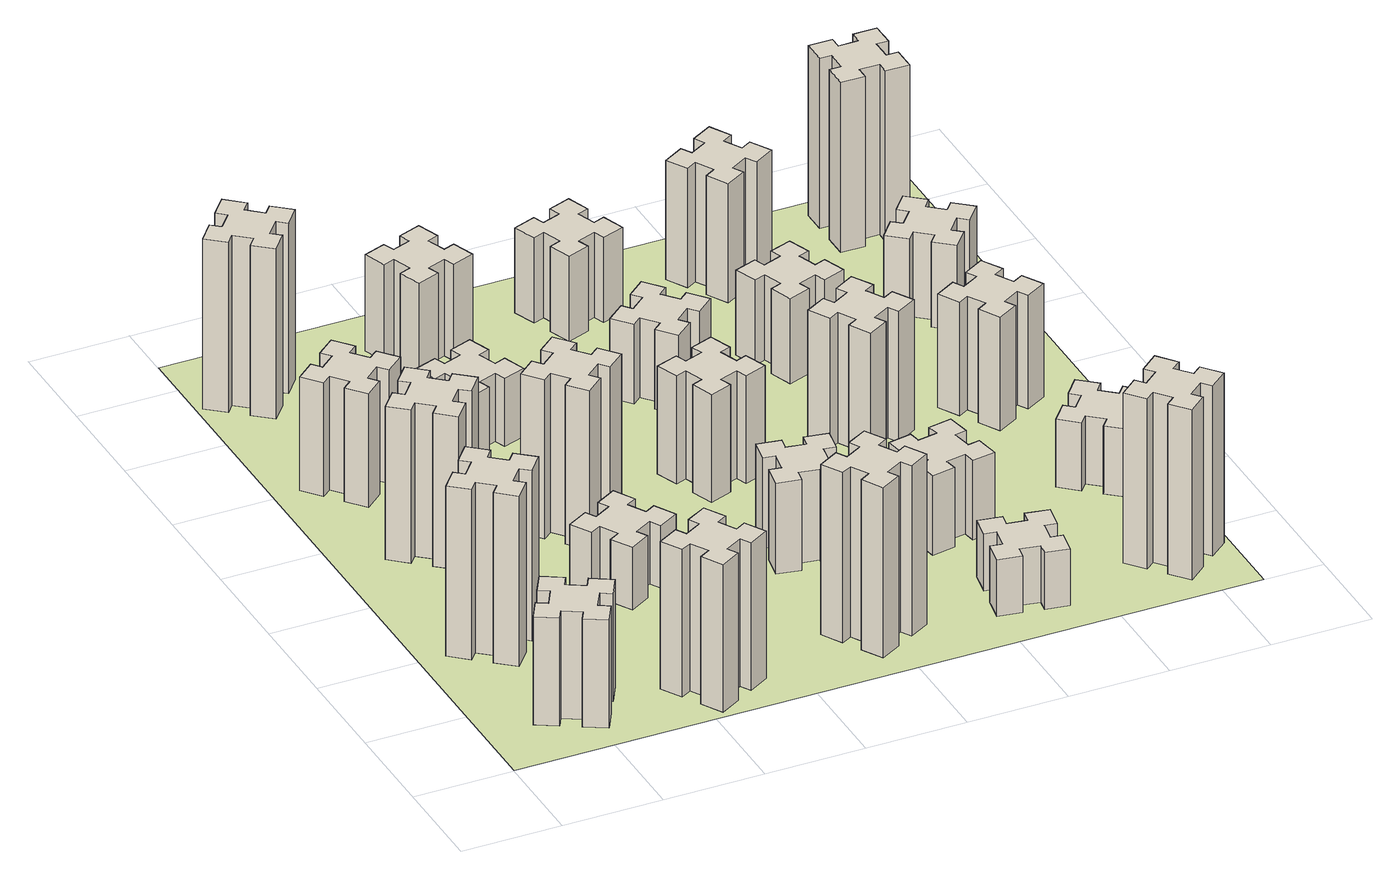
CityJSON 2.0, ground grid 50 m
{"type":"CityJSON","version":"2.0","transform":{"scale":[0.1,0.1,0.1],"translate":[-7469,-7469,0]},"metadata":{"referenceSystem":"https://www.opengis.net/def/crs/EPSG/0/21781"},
"CityObjects":{
"building1":{"type":"Building","attributes":{"class":"1000","function":"1000","usage":"1000","yearOfConstruction":2016,"roofType":"1000","measuredHeight":57,"storeysAboveGround":30,"storeysBelowGround":0},"geometry":[{"type":"Solid","lod":"1","boundaries":[[[[0,1,2,3,4,5,6,7,8,9,10,11,12,13,14,15,16,17,18,19]],[[17,16,20,21]],[[16,15,22,20]],[[15,14,23,22]],[[14,13,24,23]],[[13,12,25,24]],[[12,11,26,25]],[[11,10,27,26]],[[10,9,28,27]],[[9,8,29,28]],[[8,7,30,29]],[[7,6,31,30]],[[6,5,32,31]],[[5,4,33,32]],[[4,3,34,33]],[[3,2,35,34]],[[2,1,36,35]],[[1,0,37,36]],[[0,19,38,37]],[[19,18,39,38]],[[18,17,21,39]],[[24,25,26,27,28,29,30,31,32,33,34,35,36,37,38,39,21,20,22,23]]]]}]},
"building2":{"type":"Building","attributes":{"class":"1000","function":"1000","usage":"1000","yearOfConstruction":2016,"roofType":"1000","measuredHeight":90,"storeysAboveGround":30,"storeysBelowGround":0},"geometry":[{"type":"Solid","lod":"1","boundaries":[[[[40,41,42,43,44,45,46,47,48,49,50,51,52,53,54,55,56,57,58,59]],[[57,56,60,61]],[[56,55,62,60]],[[55,54,63,62]],[[54,53,64,63]],[[53,52,65,64]],[[52,51,66,65]],[[51,50,67,66]],[[50,49,68,67]],[[49,48,69,68]],[[48,47,70,69]],[[47,46,71,70]],[[46,45,72,71]],[[45,44,73,72]],[[44,43,74,73]],[[43,42,75,74]],[[42,41,76,75]],[[41,40,77,76]],[[40,59,78,77]],[[59,58,79,78]],[[58,57,61,79]],[[64,65,66,67,68,69,70,71,72,73,74,75,76,77,78,79,61,60,62,63]]]]}]},
"building3":{"type":"Building","attributes":{"class":"1000","function":"1000","usage":"1000","yearOfConstruction":2016,"roofType":"1000","measuredHeight":81,"storeysAboveGround":30,"storeysBelowGround":0},"geometry":[{"type":"Solid","lod":"1","boundaries":[[[[80,81,82,83,84,85,86,87,88,89,90,91,92,93,94,95,96,97,98,99]],[[97,96,100,101]],[[96,95,102,100]],[[95,94,103,102]],[[94,93,104,103]],[[93,92,105,104]],[[92,91,106,105]],[[91,90,107,106]],[[90,89,108,107]],[[89,88,109,108]],[[88,87,110,109]],[[87,86,111,110]],[[86,85,112,111]],[[85,84,113,112]],[[84,83,114,113]],[[83,82,115,114]],[[82,81,116,115]],[[81,80,117,116]],[[80,99,118,117]],[[99,98,119,118]],[[98,97,101,119]],[[104,105,106,107,108,109,110,111,112,113,114,115,116,117,118,119,101,100,102,103]]]]}]},
"building4":{"type":"Building","attributes":{"class":"1000","function":"1000","usage":"1000","yearOfConstruction":2016,"roofType":"1000","measuredHeight":60,"storeysAboveGround":30,"storeysBelowGround":0},"geometry":[{"type":"Solid","lod":"1","boundaries":[[[[120,121,122,123,124,125,126,127,128,129,130,131,132,133,134,135,136,137,138,139]],[[137,136,140,141]],[[136,135,142,140]],[[135,134,143,142]],[[134,133,144,143]],[[133,132,145,144]],[[132,131,146,145]],[[131,130,147,146]],[[130,129,148,147]],[[129,128,149,148]],[[128,127,150,149]],[[127,126,151,150]],[[126,125,152,151]],[[125,124,153,152]],[[124,123,154,153]],[[123,122,155,154]],[[122,121,156,155]],[[121,120,157,156]],[[120,139,158,157]],[[139,138,159,158]],[[138,137,141,159]],[[144,145,146,147,148,149,150,151,152,153,154,155,156,157,158,159,141,140,142,143]]]]}]},
"building5":{"type":"Building","attributes":{"class":"1000","function":"1000","usage":"1000","yearOfConstruction":2016,"roofType":"1000","measuredHeight":78,"storeysAboveGround":30,"storeysBelowGround":0},"geometry":[{"type":"Solid","lod":"1","boundaries":[[[[160,161,162,163,164,165,166,167,168,169,170,171,172,173,174,175,176,177,178,179]],[[177,176,180,181]],[[176,175,182,180]],[[175,174,183,182]],[[174,173,184,183]],[[173,172,185,184]],[[172,171,186,185]],[[171,170,187,186]],[[170,169,188,187]],[[169,168,189,188]],[[168,167,190,189]],[[167,166,191,190]],[[166,165,192,191]],[[165,164,193,192]],[[164,163,194,193]],[[163,162,195,194]],[[162,161,196,195]],[[161,160,197,196]],[[160,179,198,197]],[[179,178,199,198]],[[178,177,181,199]],[[184,185,186,187,188,189,190,191,192,193,194,195,196,197,198,199,181,180,182,183]]]]}]},
"building6":{"type":"Building","attributes":{"class":"1000","function":"1000","usage":"1000","yearOfConstruction":2016,"roofType":"1000","measuredHeight":90,"storeysAboveGround":30,"storeysBelowGround":0},"geometry":[{"type":"Solid","lod":"1","boundaries":[[[[200,201,202,203,204,205,206,207,208,209,210,211,212,213,214,215,216,217,218,219]],[[217,216,220,221]],[[216,215,222,220]],[[215,214,223,222]],[[214,213,224,223]],[[213,212,225,224]],[[212,211,226,225]],[[211,210,227,226]],[[210,209,228,227]],[[209,208,229,228]],[[208,207,230,229]],[[207,206,231,230]],[[206,205,232,231]],[[205,204,233,232]],[[204,203,234,233]],[[203,202,235,234]],[[202,201,236,235]],[[201,200,237,236]],[[200,219,238,237]],[[219,218,239,238]],[[218,217,221,239]],[[224,225,226,227,228,229,230,231,232,233,234,235,236,237,238,239,221,220,222,223]]]]}]},
"building7":{"type":"Building","attributes":{"class":"1000","function":"1000","usage":"1000","yearOfConstruction":2016,"roofType":"1000","measuredHeight":33,"storeysAboveGround":30,"storeysBelowGround":0},"geometry":[{"type":"Solid","lod":"1","boundaries":[[[[240,241,242,243,244,245,246,247,248,249,250,251,252,253,254,255,256,257,258,259]],[[257,256,260,261]],[[256,255,262,260]],[[255,254,263,262]],[[254,253,264,263]],[[253,252,265,264]],[[252,251,266,265]],[[251,250,267,266]],[[250,249,268,267]],[[249,248,269,268]],[[248,247,270,269]],[[247,246,271,270]],[[246,245,272,271]],[[245,244,273,272]],[[244,243,274,273]],[[243,242,275,274]],[[242,241,276,275]],[[241,240,277,276]],[[240,259,278,277]],[[259,258,279,278]],[[258,257,261,279]],[[264,265,266,267,268,269,270,271,272,273,274,275,276,277,278,279,261,260,262,263]]]]}]},
"building8":{"type":"Building","attributes":{"class":"1000","function":"1000","usage":"1000","yearOfConstruction":2016,"roofType":"1000","measuredHeight":84,"storeysAboveGround":30,"storeysBelowGround":0},"geometry":[{"type":"Solid","lod":"1","boundaries":[[[[280,281,282,283,284,285,286,287,288,289,290,291,292,293,294,295,296,297,298,299]],[[297,296,300,301]],[[296,295,302,300]],[[295,294,303,302]],[[294,293,304,303]],[[293,292,305,304]],[[292,291,306,305]],[[291,290,307,306]],[[290,289,308,307]],[[289,288,309,308]],[[288,287,310,309]],[[287,286,311,310]],[[286,285,312,311]],[[285,284,313,312]],[[284,283,314,313]],[[283,282,315,314]],[[282,281,316,315]],[[281,280,317,316]],[[280,299,318,317]],[[299,298,319,318]],[[298,297,301,319]],[[304,305,306,307,308,309,310,311,312,313,314,315,316,317,318,319,301,300,302,303]]]]}]},
"building9":{"type":"Building","attributes":{"class":"1000","function":"1000","usage":"1000","yearOfConstruction":2016,"roofType":"1000","measuredHeight":36,"storeysAboveGround":30,"storeysBelowGround":0},"geometry":[{"type":"Solid","lod":"1","boundaries":[[[[320,321,322,323,324,325,326,327,328,329,330,331,332,333,334,335,336,337,338,339]],[[337,336,340,341]],[[336,335,342,340]],[[335,334,343,342]],[[334,333,344,343]],[[333,332,345,344]],[[332,331,346,345]],[[331,330,347,346]],[[330,329,348,347]],[[329,328,349,348]],[[328,327,350,349]],[[327,326,351,350]],[[326,325,352,351]],[[325,324,353,352]],[[324,323,354,353]],[[323,322,355,354]],[[322,321,356,355]],[[321,320,357,356]],[[320,339,358,357]],[[339,338,359,358]],[[338,337,341,359]],[[344,345,346,347,348,349,350,351,352,353,354,355,356,357,358,359,341,340,342,343]]]]}]},
"building10":{"type":"Building","attributes":{"class":"1000","function":"1000","usage":"1000","yearOfConstruction":2016,"roofType":"1000","measuredHeight":90,"storeysAboveGround":30,"storeysBelowGround":0},"geometry":[{"type":"Solid","lod":"1","boundaries":[[[[360,361,362,363,364,365,366,367,368,369,370,371,372,373,374,375,376,377,378,379]],[[377,376,380,381]],[[376,375,382,380]],[[375,374,383,382]],[[374,373,384,383]],[[373,372,385,384]],[[372,371,386,385]],[[371,370,387,386]],[[370,369,388,387]],[[369,368,389,388]],[[368,367,390,389]],[[367,366,391,390]],[[366,365,392,391]],[[365,364,393,392]],[[364,363,394,393]],[[363,362,395,394]],[[362,361,396,395]],[[361,360,397,396]],[[360,379,398,397]],[[379,378,399,398]],[[378,377,381,399]],[[384,385,386,387,388,389,390,391,392,393,394,395,396,397,398,399,381,380,382,383]]]]}]},
"building11":{"type":"Building","attributes":{"class":"1000","function":"1000","usage":"1000","yearOfConstruction":2016,"roofType":"1000","measuredHeight":51,"storeysAboveGround":30,"storeysBelowGround":0},"geometry":[{"type":"Solid","lod":"1","boundaries":[[[[400,401,402,403,404,405,406,407,408,409,410,411,412,413,414,415,416,417,418,419]],[[417,416,420,421]],[[416,415,422,420]],[[415,414,423,422]],[[414,413,424,423]],[[413,412,425,424]],[[412,411,426,425]],[[411,410,427,426]],[[410,409,428,427]],[[409,408,429,428]],[[408,407,430,429]],[[407,406,431,430]],[[406,405,432,431]],[[405,404,433,432]],[[404,403,434,433]],[[403,402,435,434]],[[402,401,436,435]],[[401,400,437,436]],[[400,419,438,437]],[[419,418,439,438]],[[418,417,421,439]],[[424,425,426,427,428,429,430,431,432,433,434,435,436,437,438,439,421,420,422,423]]]]}]},
"building12":{"type":"Building","attributes":{"class":"1000","function":"1000","usage":"1000","yearOfConstruction":2016,"roofType":"1000","measuredHeight":48,"storeysAboveGround":30,"storeysBelowGround":0},"geometry":[{"type":"Solid","lod":"1","boundaries":[[[[440,441,442,443,444,445,446,447,448,449,450,451,452,453,454,455,456,457,458,459]],[[457,456,460,461]],[[456,455,462,460]],[[455,454,463,462]],[[454,453,464,463]],[[453,452,465,464]],[[452,451,466,465]],[[451,450,467,466]],[[450,449,468,467]],[[449,448,469,468]],[[448,447,470,469]],[[447,446,471,470]],[[446,445,472,471]],[[445,444,473,472]],[[444,443,474,473]],[[443,442,475,474]],[[442,441,476,475]],[[441,440,477,476]],[[440,459,478,477]],[[459,458,479,478]],[[458,457,461,479]],[[464,465,466,467,468,469,470,471,472,473,474,475,476,477,478,479,461,460,462,463]]]]}]},
"building13":{"type":"Building","attributes":{"class":"1000","function":"1000","usage":"1000","yearOfConstruction":2016,"roofType":"1000","measuredHeight":57,"storeysAboveGround":30,"storeysBelowGround":0},"geometry":[{"type":"Solid","lod":"1","boundaries":[[[[480,481,482,483,484,485,486,487,488,489,490,491,492,493,494,495,496,497,498,499]],[[497,496,500,501]],[[496,495,502,500]],[[495,494,503,502]],[[494,493,504,503]],[[493,492,505,504]],[[492,491,506,505]],[[491,490,507,506]],[[490,489,508,507]],[[489,488,509,508]],[[488,487,510,509]],[[487,486,511,510]],[[486,485,512,511]],[[485,484,513,512]],[[484,483,514,513]],[[483,482,515,514]],[[482,481,516,515]],[[481,480,517,516]],[[480,499,518,517]],[[499,498,519,518]],[[498,497,501,519]],[[504,505,506,507,508,509,510,511,512,513,514,515,516,517,518,519,501,500,502,503]]]]}]},
"building14":{"type":"Building","attributes":{"class":"1000","function":"1000","usage":"1000","yearOfConstruction":2016,"roofType":"1000","measuredHeight":42,"storeysAboveGround":30,"storeysBelowGround":0},"geometry":[{"type":"Solid","lod":"1","boundaries":[[[[520,521,522,523,524,525,526,527,528,529,530,531,532,533,534,535,536,537,538,539]],[[537,536,540,541]],[[536,535,542,540]],[[535,534,543,542]],[[534,533,544,543]],[[533,532,545,544]],[[532,531,546,545]],[[531,530,547,546]],[[530,529,548,547]],[[529,528,549,548]],[[528,527,550,549]],[[527,526,551,550]],[[526,525,552,551]],[[525,524,553,552]],[[524,523,554,553]],[[523,522,555,554]],[[522,521,556,555]],[[521,520,557,556]],[[520,539,558,557]],[[539,538,559,558]],[[538,537,541,559]],[[544,545,546,547,548,549,550,551,552,553,554,555,556,557,558,559,541,540,542,543]]]]}]},
"building15":{"type":"Building","attributes":{"class":"1000","function":"1000","usage":"1000","yearOfConstruction":2016,"roofType":"1000","measuredHeight":30,"storeysAboveGround":30,"storeysBelowGround":0},"geometry":[{"type":"Solid","lod":"1","boundaries":[[[[560,561,562,563,564,565,566,567,568,569,570,571,572,573,574,575,576,577,578,579]],[[577,576,580,581]],[[576,575,582,580]],[[575,574,583,582]],[[574,573,584,583]],[[573,572,585,584]],[[572,571,586,585]],[[571,570,587,586]],[[570,569,588,587]],[[569,568,589,588]],[[568,567,590,589]],[[567,566,591,590]],[[566,565,592,591]],[[565,564,593,592]],[[564,563,594,593]],[[563,562,595,594]],[[562,561,596,595]],[[561,560,597,596]],[[560,579,598,597]],[[579,578,599,598]],[[578,577,581,599]],[[584,585,586,587,588,589,590,591,592,593,594,595,596,597,598,599,581,580,582,583]]]]}]},
"building16":{"type":"Building","attributes":{"class":"1000","function":"1000","usage":"1000","yearOfConstruction":2016,"roofType":"1000","measuredHeight":45,"storeysAboveGround":30,"storeysBelowGround":0},"geometry":[{"type":"Solid","lod":"1","boundaries":[[[[600,601,602,603,604,605,606,607,608,609,610,611,612,613,614,615,616,617,618,619]],[[617,616,620,621]],[[616,615,622,620]],[[615,614,623,622]],[[614,613,624,623]],[[613,612,625,624]],[[612,611,626,625]],[[611,610,627,626]],[[610,609,628,627]],[[609,608,629,628]],[[608,607,630,629]],[[607,606,631,630]],[[606,605,632,631]],[[605,604,633,632]],[[604,603,634,633]],[[603,602,635,634]],[[602,601,636,635]],[[601,600,637,636]],[[600,619,638,637]],[[619,618,639,638]],[[618,617,621,639]],[[624,625,626,627,628,629,630,631,632,633,634,635,636,637,638,639,621,620,622,623]]]]}]},
"building17":{"type":"Building","attributes":{"class":"1000","function":"1000","usage":"1000","yearOfConstruction":2016,"roofType":"1000","measuredHeight":42,"storeysAboveGround":30,"storeysBelowGround":0},"geometry":[{"type":"Solid","lod":"1","boundaries":[[[[640,641,642,643,644,645,646,647,648,649,650,651,652,653,654,655,656,657,658,659]],[[657,656,660,661]],[[656,655,662,660]],[[655,654,663,662]],[[654,653,664,663]],[[653,652,665,664]],[[652,651,666,665]],[[651,650,667,666]],[[650,649,668,667]],[[649,648,669,668]],[[648,647,670,669]],[[647,646,671,670]],[[646,645,672,671]],[[645,644,673,672]],[[644,643,674,673]],[[643,642,675,674]],[[642,641,676,675]],[[641,640,677,676]],[[640,659,678,677]],[[659,658,679,678]],[[658,657,661,679]],[[664,665,666,667,668,669,670,671,672,673,674,675,676,677,678,679,661,660,662,663]]]]}]},
"building18":{"type":"Building","attributes":{"class":"1000","function":"1000","usage":"1000","yearOfConstruction":2016,"roofType":"1000","measuredHeight":69,"storeysAboveGround":30,"storeysBelowGround":0},"geometry":[{"type":"Solid","lod":"1","boundaries":[[[[680,681,682,683,684,685,686,687,688,689,690,691,692,693,694,695,696,697,698,699]],[[697,696,700,701]],[[696,695,702,700]],[[695,694,703,702]],[[694,693,704,703]],[[693,692,705,704]],[[692,691,706,705]],[[691,690,707,706]],[[690,689,708,707]],[[689,688,709,708]],[[688,687,710,709]],[[687,686,711,710]],[[686,685,712,711]],[[685,684,713,712]],[[684,683,714,713]],[[683,682,715,714]],[[682,681,716,715]],[[681,680,717,716]],[[680,699,718,717]],[[699,698,719,718]],[[698,697,701,719]],[[704,705,706,707,708,709,710,711,712,713,714,715,716,717,718,719,701,700,702,703]]]]}]},
"building19":{"type":"Building","attributes":{"class":"1000","function":"1000","usage":"1000","yearOfConstruction":2016,"roofType":"1000","measuredHeight":45,"storeysAboveGround":30,"storeysBelowGround":0},"geometry":[{"type":"Solid","lod":"1","boundaries":[[[[720,721,722,723,724,725,726,727,728,729,730,731,732,733,734,735,736,737,738,739]],[[737,736,740,741]],[[736,735,742,740]],[[735,734,743,742]],[[734,733,744,743]],[[733,732,745,744]],[[732,731,746,745]],[[731,730,747,746]],[[730,729,748,747]],[[729,728,749,748]],[[728,727,750,749]],[[727,726,751,750]],[[726,725,752,751]],[[725,724,753,752]],[[724,723,754,753]],[[723,722,755,754]],[[722,721,756,755]],[[721,720,757,756]],[[720,739,758,757]],[[739,738,759,758]],[[738,737,741,759]],[[744,745,746,747,748,749,750,751,752,753,754,755,756,757,758,759,741,740,742,743]]]]}]},
"building20":{"type":"Building","attributes":{"class":"1000","function":"1000","usage":"1000","yearOfConstruction":2016,"roofType":"1000","measuredHeight":90,"storeysAboveGround":30,"storeysBelowGround":0},"geometry":[{"type":"Solid","lod":"1","boundaries":[[[[760,761,762,763,764,765,766,767,768,769,770,771,772,773,774,775,776,777,778,779]],[[777,776,780,781]],[[776,775,782,780]],[[775,774,783,782]],[[774,773,784,783]],[[773,772,785,784]],[[772,771,786,785]],[[771,770,787,786]],[[770,769,788,787]],[[769,768,789,788]],[[768,767,790,789]],[[767,766,791,790]],[[766,765,792,791]],[[765,764,793,792]],[[764,763,794,793]],[[763,762,795,794]],[[762,761,796,795]],[[761,760,797,796]],[[760,779,798,797]],[[779,778,799,798]],[[778,777,781,799]],[[784,785,786,787,788,789,790,791,792,793,794,795,796,797,798,799,781,780,782,783]]]]}]},
"building21":{"type":"Building","attributes":{"class":"1000","function":"1000","usage":"1000","yearOfConstruction":2016,"roofType":"1000","measuredHeight":63,"storeysAboveGround":30,"storeysBelowGround":0},"geometry":[{"type":"Solid","lod":"1","boundaries":[[[[800,801,802,803,804,805,806,807,808,809,810,811,812,813,814,815,816,817,818,819]],[[817,816,820,821]],[[816,815,822,820]],[[815,814,823,822]],[[814,813,824,823]],[[813,812,825,824]],[[812,811,826,825]],[[811,810,827,826]],[[810,809,828,827]],[[809,808,829,828]],[[808,807,830,829]],[[807,806,831,830]],[[806,805,832,831]],[[805,804,833,832]],[[804,803,834,833]],[[803,802,835,834]],[[802,801,836,835]],[[801,800,837,836]],[[800,819,838,837]],[[819,818,839,838]],[[818,817,821,839]],[[824,825,826,827,828,829,830,831,832,833,834,835,836,837,838,839,821,820,822,823]]]]}]},
"building22":{"type":"Building","attributes":{"class":"1000","function":"1000","usage":"1000","yearOfConstruction":2016,"roofType":"1000","measuredHeight":36,"storeysAboveGround":30,"storeysBelowGround":0},"geometry":[{"type":"Solid","lod":"1","boundaries":[[[[840,841,842,843,844,845,846,847,848,849,850,851,852,853,854,855,856,857,858,859]],[[857,856,860,861]],[[856,855,862,860]],[[855,854,863,862]],[[854,853,864,863]],[[853,852,865,864]],[[852,851,866,865]],[[851,850,867,866]],[[850,849,868,867]],[[849,848,869,868]],[[848,847,870,869]],[[847,846,871,870]],[[846,845,872,871]],[[845,844,873,872]],[[844,843,874,873]],[[843,842,875,874]],[[842,841,876,875]],[[841,840,877,876]],[[840,859,878,877]],[[859,858,879,878]],[[858,857,861,879]],[[864,865,866,867,868,869,870,871,872,873,874,875,876,877,878,879,861,860,862,863]]]]}]},
"building23":{"type":"Building","attributes":{"class":"1000","function":"1000","usage":"1000","yearOfConstruction":2016,"roofType":"1000","measuredHeight":60,"storeysAboveGround":30,"storeysBelowGround":0},"geometry":[{"type":"Solid","lod":"1","boundaries":[[[[880,881,882,883,884,885,886,887,888,889,890,891,892,893,894,895,896,897,898,899]],[[897,896,900,901]],[[896,895,902,900]],[[895,894,903,902]],[[894,893,904,903]],[[893,892,905,904]],[[892,891,906,905]],[[891,890,907,906]],[[890,889,908,907]],[[889,888,909,908]],[[888,887,910,909]],[[887,886,911,910]],[[886,885,912,911]],[[885,884,913,912]],[[884,883,914,913]],[[883,882,915,914]],[[882,881,916,915]],[[881,880,917,916]],[[880,899,918,917]],[[899,898,919,918]],[[898,897,901,919]],[[904,905,906,907,908,909,910,911,912,913,914,915,916,917,918,919,901,900,902,903]]]]}]},
"building24":{"type":"Building","attributes":{"class":"1000","function":"1000","usage":"1000","yearOfConstruction":2016,"roofType":"1000","measuredHeight":45,"storeysAboveGround":30,"storeysBelowGround":0},"geometry":[{"type":"Solid","lod":"1","boundaries":[[[[920,921,922,923,924,925,926,927,928,929,930,931,932,933,934,935,936,937,938,939]],[[937,936,940,941]],[[936,935,942,940]],[[935,934,943,942]],[[934,933,944,943]],[[933,932,945,944]],[[932,931,946,945]],[[931,930,947,946]],[[930,929,948,947]],[[929,928,949,948]],[[928,927,950,949]],[[927,926,951,950]],[[926,925,952,951]],[[925,924,953,952]],[[924,923,954,953]],[[923,922,955,954]],[[922,921,956,955]],[[921,920,957,956]],[[920,939,958,957]],[[939,938,959,958]],[[938,937,941,959]],[[944,945,946,947,948,949,950,951,952,953,954,955,956,957,958,959,941,940,942,943]]]]}]},
"building25":{"type":"Building","attributes":{"class":"1000","function":"1000","usage":"1000","yearOfConstruction":2016,"roofType":"1000","measuredHeight":90,"storeysAboveGround":30,"storeysBelowGround":0},"geometry":[{"type":"Solid","lod":"1","boundaries":[[[[960,961,962,963,964,965,966,967,968,969,970,971,972,973,974,975,976,977,978,979]],[[977,976,980,981]],[[976,975,982,980]],[[975,974,983,982]],[[974,973,984,983]],[[973,972,985,984]],[[972,971,986,985]],[[971,970,987,986]],[[970,969,988,987]],[[969,968,989,988]],[[968,967,990,989]],[[967,966,991,990]],[[966,965,992,991]],[[965,964,993,992]],[[964,963,994,993]],[[963,962,995,994]],[[962,961,996,995]],[[961,960,997,996]],[[960,979,998,997]],[[979,978,999,998]],[[978,977,981,999]],[[984,985,986,987,988,989,990,991,992,993,994,995,996,997,998,999,981,980,982,983]]]]}]},
"landuse1":{"type":"LandUse","attributes":{"name":"plot1","function":"1010"},"geometry":[{"type":"MultiSurface","lod":"1","boundaries":[[[1000,1001,1002,1003]]]}]}
},
"vertices":[
[405,474,0],[355,387,0],[303,417,0],[243,313,0],[347,253,0],[377,305,0],[464,255,0],[434,203,0],[538,143,0],[598,247,0],[546,277,0],[596,364,0],[648,334,0],[708,438,0],[604,498,0],[574,446,0],[487,496,0],[517,548,0],[413,608,0],[353,504,0],[487,496,570],[517,548,570],[574,446,570],[604,498,570],[708,438,570],[648,334,570],[596,364,570],[546,277,570],[598,247,570],[538,143,570],[434,203,570],[464,255,570],[377,305,570],[347,253,570],[243,313,570],[303,417,570],[355,387,570],[405,474,570],[353,504,570],[413,608,570],
[484,1067,0],[408,1132,0],[446,1178,0],[354,1255,0],[277,1163,0],[323,1124,0],[259,1048,0],[213,1086,0],[136,994,0],[228,917,0],[266,963,0],[343,899,0],[304,853,0],[396,776,0],[473,868,0],[427,906,0],[492,983,0],[538,944,0],[615,1036,0],[523,1113,0],[492,983,900],[538,944,900],[427,906,900],[473,868,900],[396,776,900],[304,853,900],[343,899,900],[266,963,900],[228,917,900],[136,994,900],[213,1086,900],[259,1048,900],[323,1124,900],[277,1163,900],[354,1255,900],[446,1178,900],[408,1132,900],[484,1067,900],[523,1113,900],[615,1036,900],
[584,1907,0],[508,1972,0],[546,2018,0],[454,2095,0],[377,2003,0],[423,1964,0],[359,1888,0],[313,1926,0],[236,1834,0],[328,1757,0],[366,1803,0],[443,1739,0],[404,1693,0],[496,1616,0],[573,1708,0],[527,1746,0],[592,1823,0],[638,1784,0],[715,1876,0],[623,1953,0],[592,1823,810],[638,1784,810],[527,1746,810],[573,1708,810],[496,1616,810],[404,1693,810],[443,1739,810],[366,1803,810],[328,1757,810],[236,1834,810],[313,1926,810],[359,1888,810],[423,1964,810],[377,2003,810],[454,2095,810],[546,2018,810],[508,1972,810],[584,1907,810],[623,1953,810],[715,1876,810],
[492,2528,0],[427,2604,0],[473,2643,0],[396,2735,0],[304,2658,0],[343,2612,0],[266,2547,0],[228,2593,0],[136,2516,0],[213,2424,0],[259,2463,0],[323,2386,0],[277,2348,0],[354,2256,0],[446,2333,0],[408,2379,0],[484,2443,0],[523,2397,0],[615,2474,0],[538,2566,0],[484,2443,600],[523,2397,600],[408,2379,600],[446,2333,600],[354,2256,600],[277,2348,600],[323,2386,600],[259,2463,600],[213,2424,600],[136,2516,600],[228,2593,600],[266,2547,600],[343,2612,600],[304,2658,600],[396,2735,600],[473,2643,600],[427,2604,600],[492,2528,600],[538,2566,600],[615,2474,600],
[1127,155,0],[1214,205,0],[1244,153,0],[1348,213,0],[1288,317,0],[1236,287,0],[1186,374,0],[1238,404,0],[1178,508,0],[1074,448,0],[1104,396,0],[1017,346,0],[987,398,0],[883,338,0],[943,234,0],[995,264,0],[1045,177,0],[993,147,0],[1053,43,0],[1157,103,0],[1045,177,780],[993,147,780],[995,264,780],[943,234,780],[883,338,780],[987,398,780],[1017,346,780],[1104,396,780],[1074,448,780],[1178,508,780],[1238,404,780],[1186,374,780],[1236,287,780],[1288,317,780],[1348,213,780],[1244,153,780],[1214,205,780],[1127,155,780],[1157,103,780],[1053,43,780],
[384,3387,0],[308,3452,0],[346,3498,0],[254,3575,0],[177,3483,0],[223,3444,0],[159,3368,0],[113,3406,0],[36,3314,0],[128,3237,0],[166,3283,0],[243,3219,0],[204,3173,0],[296,3096,0],[373,3188,0],[327,3226,0],[392,3303,0],[438,3264,0],[515,3356,0],[423,3433,0],[392,3303,900],[438,3264,900],[327,3226,900],[373,3188,900],[296,3096,900],[204,3173,900],[243,3219,900],[166,3283,900],[128,3237,900],[36,3314,900],[113,3406,900],[159,3368,900],[223,3444,900],[177,3483,900],[254,3575,900],[346,3498,900],[308,3452,900],[384,3387,900],[423,3433,900],[515,3356,900],
[1127,1095,0],[1214,1145,0],[1244,1093,0],[1348,1153,0],[1288,1257,0],[1236,1227,0],[1186,1314,0],[1238,1344,0],[1178,1448,0],[1074,1388,0],[1104,1336,0],[1017,1286,0],[987,1338,0],[883,1278,0],[943,1174,0],[995,1204,0],[1045,1117,0],[993,1087,0],[1053,983,0],[1157,1043,0],[1045,1117,330],[993,1087,330],[995,1204,330],[943,1174,330],[883,1278,330],[987,1338,330],[1017,1286,330],[1104,1336,330],[1074,1388,330],[1178,1448,330],[1238,1344,330],[1186,1314,330],[1236,1227,330],[1288,1257,330],[1348,1153,330],[1244,1093,330],[1214,1145,330],[1127,1095,330],[1157,1043,330],[1053,983,330],
[999,1723,0],[1063,1646,0],[1017,1608,0],[1094,1516,0],[1186,1593,0],[1148,1639,0],[1224,1703,0],[1263,1657,0],[1355,1734,0],[1278,1826,0],[1232,1788,0],[1167,1864,0],[1213,1903,0],[1136,1995,0],[1044,1918,0],[1083,1872,0],[1006,1807,0],[968,1853,0],[876,1776,0],[953,1684,0],[1006,1807,840],[968,1853,840],[1083,1872,840],[1044,1918,840],[1136,1995,840],[1213,1903,840],[1167,1864,840],[1232,1788,840],[1278,1826,840],[1355,1734,840],[1263,1657,840],[1224,1703,840],[1148,1639,840],[1186,1593,840],[1094,1516,840],[1017,1608,840],[1063,1646,840],[999,1723,840],[953,1684,840],[876,1776,840],
[1025,2716,0],[931,2682,0],[910,2738,0],[797,2697,0],[839,2584,0],[895,2605,0],[929,2511,0],[873,2490,0],[914,2377,0],[1027,2419,0],[1006,2475,0],[1100,2509,0],[1120,2453,0],[1233,2494,0],[1192,2607,0],[1136,2586,0],[1102,2680,0],[1158,2700,0],[1117,2813,0],[1004,2772,0],[1102,2680,360],[1158,2700,360],[1136,2586,360],[1192,2607,360],[1233,2494,360],[1120,2453,360],[1100,2509,360],[1006,2475,360],[1027,2419,360],[914,2377,360],[873,2490,360],[929,2511,360],[895,2605,360],[839,2584,360],[797,2697,360],[910,2738,360],[931,2682,360],[1025,2716,360],[1004,2772,360],[1117,2813,360],
[2076,387,0],[2026,474,0],[2078,504,0],[2018,608,0],[1914,548,0],[1944,496,0],[1857,446,0],[1827,498,0],[1723,438,0],[1783,334,0],[1835,364,0],[1885,277,0],[1833,247,0],[1893,143,0],[1997,203,0],[1967,255,0],[2054,305,0],[2084,253,0],[2188,313,0],[2128,417,0],[2054,305,900],[2084,253,900],[1967,255,900],[1997,203,900],[1893,143,900],[1833,247,900],[1885,277,900],[1835,364,900],[1783,334,900],[1723,438,900],[1827,498,900],[1857,446,900],[1944,496,900],[1914,548,900],[2018,608,900],[2078,504,900],[2026,474,900],[2076,387,900],[2128,417,900],[2188,313,900],
[1125,3456,0],[1031,3422,0],[1010,3478,0],[897,3437,0],[939,3324,0],[995,3345,0],[1029,3251,0],[973,3230,0],[1014,3117,0],[1127,3159,0],[1106,3215,0],[1200,3249,0],[1220,3193,0],[1333,3234,0],[1292,3347,0],[1236,3326,0],[1202,3420,0],[1258,3440,0],[1217,3553,0],[1104,3512,0],[1202,3420,510],[1258,3440,510],[1236,3326,510],[1292,3347,510],[1333,3234,510],[1220,3193,510],[1200,3249,510],[1106,3215,510],[1127,3159,510],[1014,3117,510],[973,3230,510],[1029,3251,510],[995,3345,510],[939,3324,510],[897,3437,510],[1010,3478,510],[1031,3422,510],[1125,3456,510],[1104,3512,510],[1217,3553,510],
[2055,1047,0],[2072,1145,0],[2131,1135,0],[2152,1253,0],[2034,1274,0],[2024,1215,0],[1925,1232,0],[1936,1291,0],[1817,1312,0],[1797,1194,0],[1856,1184,0],[1838,1085,0],[1779,1096,0],[1758,977,0],[1877,957,0],[1887,1016,0],[1985,998,0],[1975,939,0],[2093,918,0],[2114,1037,0],[1985,998,480],[1975,939,480],[1887,1016,480],[1877,957,480],[1758,977,480],[1779,1096,480],[1838,1085,480],[1856,1184,480],[1797,1194,480],[1817,1312,480],[1936,1291,480],[1925,1232,480],[2024,1215,480],[2034,1274,480],[2152,1253,480],[2131,1135,480],[2072,1145,480],[2055,1047,480],[2114,1037,480],[2093,918,480],
[1846,1735,0],[1940,1769,0],[1960,1713,0],[2073,1754,0],[2032,1867,0],[1976,1846,0],[1942,1940,0],[1998,1960,0],[1957,2073,0],[1844,2032,0],[1865,1976,0],[1771,1942,0],[1750,1998,0],[1637,1957,0],[1679,1844,0],[1735,1865,0],[1769,1771,0],[1713,1750,0],[1754,1637,0],[1867,1679,0],[1769,1771,570],[1713,1750,570],[1735,1865,570],[1679,1844,570],[1637,1957,570],[1750,1998,570],[1771,1942,570],[1865,1976,570],[1844,2032,570],[1957,2073,570],[1998,1960,570],[1942,1940,570],[1976,1846,570],[2032,1867,570],[2073,1754,570],[1960,1713,570],[1940,1769,570],[1846,1735,570],[1867,1679,570],[1754,1637,570],
[1988,2479,0],[2064,2543,0],[2103,2497,0],[2195,2574,0],[2118,2666,0],[2072,2628,0],[2007,2704,0],[2053,2743,0],[1976,2835,0],[1884,2758,0],[1923,2712,0],[1846,2647,0],[1808,2693,0],[1716,2616,0],[1793,2524,0],[1839,2563,0],[1903,2486,0],[1857,2448,0],[1934,2356,0],[2026,2433,0],[1903,2486,420],[1857,2448,420],[1839,2563,420],[1793,2524,420],[1716,2616,420],[1808,2693,420],[1846,2647,420],[1923,2712,420],[1884,2758,420],[1976,2835,420],[2053,2743,420],[2007,2704,420],[2072,2628,420],[2118,2666,420],[2195,2574,420],[2103,2497,420],[2064,2543,420],[1988,2479,420],[2026,2433,420],[1934,2356,420],
[2596,444,0],[2578,345,0],[2519,356,0],[2498,237,0],[2617,217,0],[2627,276,0],[2725,258,0],[2715,199,0],[2833,178,0],[2854,297,0],[2795,307,0],[2812,405,0],[2871,395,0],[2892,513,0],[2774,534,0],[2764,475,0],[2665,492,0],[2676,551,0],[2557,572,0],[2537,454,0],[2665,492,300],[2676,551,300],[2764,475,300],[2774,534,300],[2892,513,300],[2871,395,300],[2812,405,300],[2795,307,300],[2854,297,300],[2833,178,300],[2715,199,300],[2725,258,300],[2627,276,300],[2617,217,300],[2498,237,300],[2519,356,300],[2578,345,300],[2596,444,300],[2537,454,300],[2557,572,300],
[1865,3456,0],[1771,3422,0],[1750,3478,0],[1637,3437,0],[1679,3324,0],[1735,3345,0],[1769,3251,0],[1713,3230,0],[1754,3117,0],[1867,3159,0],[1846,3215,0],[1940,3249,0],[1960,3193,0],[2073,3234,0],[2032,3347,0],[1976,3326,0],[1942,3420,0],[1998,3440,0],[1957,3553,0],[1844,3512,0],[1942,3420,450],[1998,3440,450],[1976,3326,450],[2032,3347,450],[2073,3234,450],[1960,3193,450],[1940,3249,450],[1846,3215,450],[1867,3159,450],[1754,3117,450],[1713,3230,450],[1769,3251,450],[1735,3345,450],[1679,3324,450],[1637,3437,450],[1750,3478,450],[1771,3422,450],[1865,3456,450],[1844,3512,450],[1957,3553,450],
[2625,1132,0],[2527,1115,0],[2517,1174,0],[2398,1153,0],[2419,1035,0],[2478,1045,0],[2496,947,0],[2437,937,0],[2457,818,0],[2576,839,0],[2565,898,0],[2664,916,0],[2674,857,0],[2792,877,0],[2771,996,0],[2712,985,0],[2695,1084,0],[2754,1094,0],[2733,1212,0],[2615,1191,0],[2695,1084,420],[2754,1094,420],[2712,985,420],[2771,996,420],[2792,877,420],[2674,857,420],[2664,916,420],[2565,898,420],[2576,839,420],[2457,818,420],[2437,937,420],[2496,947,420],[2478,1045,420],[2419,1035,420],[2398,1153,420],[2517,1174,420],[2527,1115,420],[2625,1132,420],[2615,1191,420],[2733,1212,420],
[2607,1735,0],[2694,1785,0],[2724,1733,0],[2828,1793,0],[2768,1897,0],[2716,1867,0],[2666,1954,0],[2718,1984,0],[2658,2088,0],[2554,2028,0],[2584,1976,0],[2497,1926,0],[2467,1978,0],[2363,1918,0],[2423,1814,0],[2475,1844,0],[2525,1757,0],[2473,1727,0],[2533,1623,0],[2637,1683,0],[2525,1757,690],[2473,1727,690],[2475,1844,690],[2423,1814,690],[2363,1918,690],[2467,1978,690],[2497,1926,690],[2584,1976,690],[2554,2028,690],[2658,2088,690],[2718,1984,690],[2666,1954,690],[2716,1867,690],[2768,1897,690],[2828,1793,690],[2724,1733,690],[2694,1785,690],[2607,1735,690],[2637,1683,690],[2533,1623,690],
[2586,2475,0],[2680,2509,0],[2700,2453,0],[2813,2494,0],[2772,2607,0],[2716,2586,0],[2682,2680,0],[2738,2700,0],[2697,2813,0],[2584,2772,0],[2605,2716,0],[2511,2682,0],[2490,2738,0],[2377,2697,0],[2419,2584,0],[2475,2605,0],[2509,2511,0],[2453,2490,0],[2494,2377,0],[2607,2419,0],[2509,2511,450],[2453,2490,450],[2475,2605,450],[2419,2584,450],[2377,2697,450],[2490,2738,450],[2511,2682,450],[2605,2716,450],[2584,2772,450],[2697,2813,450],[2738,2700,450],[2682,2680,450],[2716,2586,450],[2772,2607,450],[2813,2494,450],[2700,2453,450],[2680,2509,450],[2586,2475,450],[2607,2419,450],[2494,2377,450],
[3468,259,0],[3544,323,0],[3583,277,0],[3675,354,0],[3598,446,0],[3552,408,0],[3487,484,0],[3533,523,0],[3456,615,0],[3364,538,0],[3403,492,0],[3326,427,0],[3288,473,0],[3196,396,0],[3273,304,0],[3319,343,0],[3383,266,0],[3337,228,0],[3414,136,0],[3506,213,0],[3383,266,900],[3337,228,900],[3319,343,900],[3273,304,900],[3196,396,900],[3288,473,900],[3326,427,900],[3403,492,900],[3364,538,900],[3456,615,900],[3533,523,900],[3487,484,900],[3552,408,900],[3598,446,900],[3675,354,900],[3583,277,900],[3544,323,900],[3468,259,900],[3506,213,900],[3414,136,900],
[2716,3347,0],[2666,3434,0],[2718,3464,0],[2658,3568,0],[2554,3508,0],[2584,3456,0],[2497,3406,0],[2467,3458,0],[2363,3398,0],[2423,3294,0],[2475,3324,0],[2525,3237,0],[2473,3207,0],[2533,3103,0],[2637,3163,0],[2607,3215,0],[2694,3265,0],[2724,3213,0],[2828,3273,0],[2768,3377,0],[2694,3265,630],[2724,3213,630],[2607,3215,630],[2637,3163,630],[2533,3103,630],[2473,3207,630],[2525,3237,630],[2475,3324,630],[2423,3294,630],[2363,3398,630],[2467,3458,630],[2497,3406,630],[2584,3456,630],[2554,3508,630],[2658,3568,630],[2718,3464,630],[2666,3434,630],[2716,3347,630],[2768,3377,630],[2828,3273,630],
[3487,1006,0],[3552,1083,0],[3598,1044,0],[3675,1136,0],[3583,1213,0],[3544,1167,0],[3468,1232,0],[3506,1278,0],[3414,1355,0],[3337,1263,0],[3383,1224,0],[3319,1148,0],[3273,1186,0],[3196,1094,0],[3288,1017,0],[3326,1063,0],[3403,999,0],[3364,953,0],[3456,876,0],[3533,968,0],[3403,999,360],[3364,953,360],[3326,1063,360],[3288,1017,360],[3196,1094,360],[3273,1186,360],[3319,1148,360],[3383,1224,360],[3337,1263,360],[3414,1355,360],[3506,1278,360],[3468,1232,360],[3544,1167,360],[3583,1213,360],[3675,1136,360],[3598,1044,360],[3552,1083,360],[3487,1006,360],[3533,968,360],[3456,876,360],
[3224,1976,0],[3137,1926,0],[3107,1978,0],[3003,1918,0],[3063,1814,0],[3115,1844,0],[3165,1757,0],[3113,1727,0],[3173,1623,0],[3277,1683,0],[3247,1735,0],[3334,1785,0],[3364,1733,0],[3468,1793,0],[3408,1897,0],[3356,1867,0],[3306,1954,0],[3358,1984,0],[3298,2088,0],[3194,2028,0],[3306,1954,600],[3358,1984,600],[3356,1867,600],[3408,1897,600],[3468,1793,600],[3364,1733,600],[3334,1785,600],[3247,1735,600],[3277,1683,600],[3173,1623,600],[3113,1727,600],[3165,1757,600],[3115,1844,600],[3063,1814,600],[3003,1918,600],[3107,1978,600],[3137,1926,600],[3224,1976,600],[3194,2028,600],[3298,2088,600],
[3444,2747,0],[3368,2812,0],[3406,2858,0],[3314,2935,0],[3237,2843,0],[3283,2804,0],[3219,2728,0],[3173,2766,0],[3096,2674,0],[3188,2597,0],[3226,2643,0],[3303,2579,0],[3264,2533,0],[3356,2456,0],[3433,2548,0],[3387,2586,0],[3452,2663,0],[3498,2624,0],[3575,2716,0],[3483,2793,0],[3452,2663,450],[3498,2624,450],[3387,2586,450],[3433,2548,450],[3356,2456,450],[3264,2533,450],[3303,2579,450],[3226,2643,450],[3188,2597,450],[3096,2674,450],[3173,2766,450],[3219,2728,450],[3283,2804,450],[3237,2843,450],[3314,2935,450],[3406,2858,450],[3368,2812,450],[3444,2747,450],[3483,2793,450],[3575,2716,450],
[3285,3325,0],[3385,3325,0],[3385,3265,0],[3505,3265,0],[3505,3385,0],[3445,3385,0],[3445,3485,0],[3505,3485,0],[3505,3605,0],[3385,3605,0],[3385,3545,0],[3285,3545,0],[3285,3605,0],[3165,3605,0],[3165,3485,0],[3225,3485,0],[3225,3385,0],[3165,3385,0],[3165,3265,0],[3285,3265,0],[3225,3385,900],[3165,3385,900],[3225,3485,900],[3165,3485,900],[3165,3605,900],[3285,3605,900],[3285,3545,900],[3385,3545,900],[3385,3605,900],[3505,3605,900],[3505,3485,900],[3445,3485,900],[3445,3385,900],[3505,3385,900],[3505,3265,900],[3385,3265,900],[3385,3325,900],[3285,3325,900],[3285,3265,900],[3165,3265,900],
[5,3705,0],[3705,3705,0],[3705,5,0],[5,5,0]
]}
